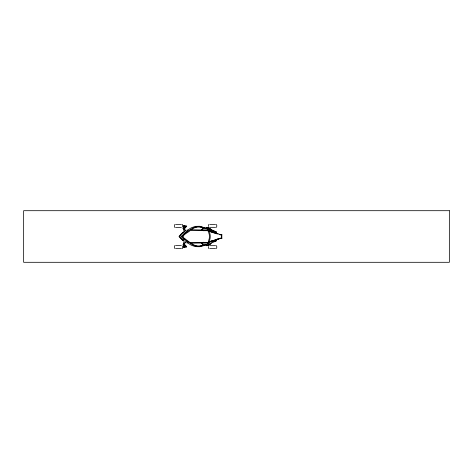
<?xml version="1.0" encoding="UTF-8"?>
<svg xmlns="http://www.w3.org/2000/svg" width="473" height="473" viewBox="0 0 473 473"><rect width="100%" height="100%" fill="white"/><g stroke="black" fill="none" stroke-linecap="round" stroke-linejoin="round"><path stroke-width="0.71" d="M216.533 239.58L209.261 241.526L209.32 241.863L218.579 238.954L218.272 239.048M208.433 246.522L208.723 248.556M183.447 228.116L183.619 226.2A2.98 2.98 0 0 0 183.595 225.875M183.447 228.087L183.672 226.301M184.529 225.792L184.222 227.826M184.624 227.537L184.777 225.792M184.825 227.3L184.961 225.792L183.589 225.792M183.571 228.223L184.133 228.051A3.193 3.193 0 0 1 183.778 228.193L183.607 230.055L184.878 229.872L184.949 227.537A5.682 5.676 0 0 1 184.47 227.862L184.316 228.01A4.86 4.86 0 0 0 185.268 227.501L186.356 226.626M182.613 226.993L182.59 224.734L182.158 224.421M185.038 241.88L185.765 242.702M207.647 245.511L207.736 245.067M207.807 245.463L207.884 245.103M183.536 244.754L183.565 244.63A5.185 5.179 0 0 1 183.772 244.665M209.261 241.526L210.107 238.386A13.002 13.002 0 0 0 210.107 234.614L209.32 231.137L216.279 233.307M183.027 228.146L182.88 228.424L185.286 226.029L186.74 226.129L185.41 226.135M209.527 244.748L206.642 245.653M206.139 228.288L200.771 226.496A18.228 18.228 0 0 0 199.322 226.265M206.589 227.412L206.642 227.347M206.5 227.643L206.376 227.962M208.291 241.869L209.255 238.51A13.013 13.013 0 0 0 209.255 234.49L208.291 231.131M209.167 244.606C208.339 245.41 212.448 242.98 209.977 243.832M203.851 227.625L204.957 227.714M201.445 229.919L203.207 227.856A2.182 0.313 16.4 0 0 203.455 227.885M202.095 229.919L203.609 227.968L213.956 231.687L216.504 232.822L216.504 233.378L216.214 233.284M206.778 245.647L206.494 245.339M186.386 246.338L184.21 244.789M183.305 238.954L181.005 236.5L186.043 231.823M184.127 239.835L183.435 240.674L179.344 236.5L181.91 233.65L184.795 231.309M181.005 236.5L181.957 236.5L184.978 233.491M184.913 226.626L183.518 227.903M185.99 230.428L185.339 230.925M179.096 236.589L179.119 236.37A24.968 24.968 0 0 1 182.98 232.338L185.02 230.836M184.748 227.359L184.582 227.489A4.967 4.967 0 0 1 184.186 227.761L183.944 227.891A2.637 2.637 0 0 1 183.595 228.045L183.571 228.051M189.797 229.919L193.759 227.472L197.566 226.591A13.173 13.073 0 0 1 199.742 226.679L203.414 227.495M186.368 231.581L187.296 230.854A3.607 1.655 -35.9 0 0 187.852 230.345M191.003 229.831L194.297 227.856L197.613 227.07A12.268 12.18 0 0 1 199.701 227.123L203.077 227.82M185.753 230.31L185.321 230.623M189.448 230.18L185.073 233.408L184.198 233.254M184.807 227.566L184.411 227.82M174.431 224.551L174.431 227.395M174.431 245.605L174.431 248.449M184.198 227.838L184.198 227.838A3.4 3.4 0 0 1 183.997 227.939L183.743 228.039M216.445 227.418L216.853 225.911L216.451 224.397M216.451 248.603L216.853 247.089L216.445 245.582M216.427 240.627L214.05 241.668M216.504 240.875L208.463 244.239M211.325 243.329L210.999 243.471M213.784 241.384C221.577 238.079 210.16 241.478 208.12 242.271L208.102 242.72L216.504 240.036M212.046 242.093L211.703 242.229M182.158 248.579L182.59 248.266L182.613 246.007M208.723 224.444L208.433 226.478M206.027 244.896L205.034 245.256M208.605 243.802L204.969 245.044M208.64 243.394L203.473 245.067L202.095 243.081M216.504 239.669L218.177 239.096M204.951 245.274L204.626 245.15M204.602 245.41L200.771 246.504A18.228 18.228 0 0 1 199.322 246.735M184.21 228.211L186.386 226.662M216.693 239.214L221.677 237.807L221.677 235.193L219.425 234.632M206.784 245.789L207.6 245.534M217.633 239.249L218.012 239.131M208.085 242.726L207.925 242.773A2.306 2.276 90 0 1 207.487 242.85L206.973 242.844M218.946 238.847L218.443 239.013L221.725 238.15M204.525 245.18L204.046 245.321M201.445 243.081L203.207 245.144A2.182 0.313 -16.4 0 1 203.455 245.115M203.077 245.18L199.707 245.883A12.268 12.18 0 0 1 197.613 245.936L194.237 245.12L190.808 243.021L205.542 243.081L205.542 242.696M218.656 238.948L219.259 238.753M203.709 245.416L199.742 246.321A13.173 13.073 0 0 1 197.566 246.409L193.824 245.552L189.886 243.146M219.425 238.735L222.014 238.25M207.866 228.027L206.571 227.584M203.721 230.641L203.52 230.67M183.506 230.038L184.884 229.86M183.329 238.977L184.198 239.746L185.126 239.634M207.375 242.418L207.02 242.448M209.025 244.606L209.101 244.612M205.796 230.274L206.66 230.18M209.699 244.541L210.254 244.494M199.322 246.735L195.438 246.646L191.76 245.404A21.835 21.835 0 0 1 190.867 244.937L188.378 243.429A1.65 0.733 36.3 0 0 187.994 242.755M205.323 230.327L204.519 230.398M183.725 246.693L183.447 244.913M184.937 241.886L184.606 241.869M183.772 225.858L183.63 225.899A3.039 3.039 0 0 1 183.619 226.2M186.788 230.115L187.207 230.061A3.092 3.092 0 0 0 187.757 229.913M183.577 246.711L183.447 244.884M206.955 230.156L207.487 230.15A2.306 2.276 -90 0 1 207.925 230.227L216.504 232.964M204.561 230.546L205.4 230.528M203.171 230.694L203.26 230.694A2.164 2.152 -6.2 0 0 203.502 230.67M205.69 230.528L206.707 230.522M209.687 224.486L215.582 224.486M175.501 224.551L181.396 224.551M209.687 227.33L215.582 227.33M175.501 227.395L181.396 227.395M190.885 229.919L205.542 229.919L205.542 230.304M203.201 230.44L201.445 230.18M204.371 230.552L206.831 230.552M207.919 230.954L207.452 230.759A1.561 1.561 0 0 0 207.127 230.7L203.13 230.694L203.088 230.132M182.129 236.5L182.46 236.5M204.371 242.448L206.831 242.448M175.501 245.605L181.396 245.605M209.687 245.67L215.582 245.67M183.589 247.208L184.961 247.208L184.825 245.7M175.501 248.449L181.396 248.449M209.687 248.514L215.582 248.514M203.142 242.306L203.26 242.306A2.164 2.152 6.2 0 1 203.502 242.33M203.325 242.56L201.445 242.82M205.785 242.472L206.707 242.478M207.008 230.552L207.387 230.582M205.099 242.466L204.714 242.46M204.502 242.602L205.341 242.679M186.764 242.886L187.207 242.939A3.092 3.092 0 0 1 187.757 243.087M216.504 232.048L210.952 229.511L209.977 228.483M210.254 228.506L209.776 228.453M183.772 247.143L183.63 247.101A3.039 3.039 0 0 0 183.619 246.8M209.101 228.388C209.87 228.489 207.996 228.27 209.025 228.394M206.642 242.82L206.293 242.785M186.356 246.374L185.286 245.511A4.86 4.86 0 0 0 184.316 244.99L184.44 245.115A5.682 5.676 0 0 1 184.949 245.463L184.718 243.122M199.322 226.265L195.438 226.354L191.76 227.596A21.835 21.835 0 0 0 190.867 228.063L188.378 229.571A1.65 0.733 -36.3 0 1 187.994 230.245M205.631 242.708L205.944 242.744M184.399 243.087L183.873 243.021M221.991 234.75L220.377 234.484L221.441 234.791M203.502 242.324L203.833 242.383M184.878 243.128L183.577 242.945L183.778 244.807A3.193 3.193 0 0 1 184.133 244.955L183.571 244.778M183.808 243.01L183.506 242.962M182.891 244.724L185.286 246.971L186.729 246.912L185.41 246.865L183.518 245.097M219.963 234.437L220.359 234.478L219.413 234.289M208.51 227.82L206.843 227.383M208.741 227.88L209.527 228.252M219.259 234.218L218.425 233.999M209.261 231.474L217.403 234.017M204.774 227.897L216.504 232.409M218.177 233.904L217.994 233.845M217.905 233.816L217.61 233.721M183.548 244.943L183.595 244.955A2.637 2.637 0 0 1 183.926 245.097L184.186 245.239A4.967 4.967 0 0 1 184.547 245.487L184.748 245.641M209.941 229.157L210.952 229.511M217.355 233.632L208.12 230.729L208.12 230.286M183.743 244.961L183.997 245.061A3.4 3.4 0 0 1 184.18 245.15L184.529 247.208M206.269 228.104L207.901 228.737M208.463 228.761L216.504 232.125M184.411 245.18L184.807 245.434M190.802 243.016L190.53 242.82L202.095 242.56M190.294 242.649L189.969 242.424M189.23 242.667L186.386 240.603M189.803 242.306L186.835 240.142M185.339 242.075L185.99 242.572M186.386 239.805L185.605 239.196M185.99 240.308L185.587 240M185.511 240.775L187.296 242.146A3.607 1.655 35.9 0 1 187.852 242.655M183.69 241.195L183.222 240.834M184.523 240.012L184.198 239.746M183.116 240.751L183.01 240.662A24.968 24.968 0 0 1 179.155 236.648M182.992 240.651L183.016 240.337M185.345 238.983C179.09 235.666 188.626 232.728 190.554 230.162L202.095 230.44M184.701 239.279L184.234 238.865M184.204 238.841L183.831 238.493M183.731 238.392L183.388 238.061M182.749 237.393L181.957 236.5M184.127 233.165L183.435 232.326M207.884 227.897L207.818 227.584M207.73 227.903L207.653 227.519M183.536 228.246L183.565 228.37A5.185 5.179 0 0 0 183.772 228.335M184.624 245.463L184.777 247.208M183.583 246.8L183.619 246.8A2.98 2.98 0 0 1 183.595 247.125M221.807 234.827L221.807 238.173M206.831 242.478L203.088 242.306L203.088 242.868M182.992 232.349L182.992 232.686M203.378 242.46A2.247 0.313 -0.8 0 1 204.04 242.472M204.04 230.528A2.247 0.313 0.8 0 1 203.378 230.54M208.167 245.369A4.836 0.514 -8.2 0 1 208.41 245.286M208.41 227.714A4.836 0.514 8.2 0 1 208.167 227.631M449.35 210.698L23.65 210.698L23.65 262.302L449.35 262.302L449.35 210.698"/></g></svg>
